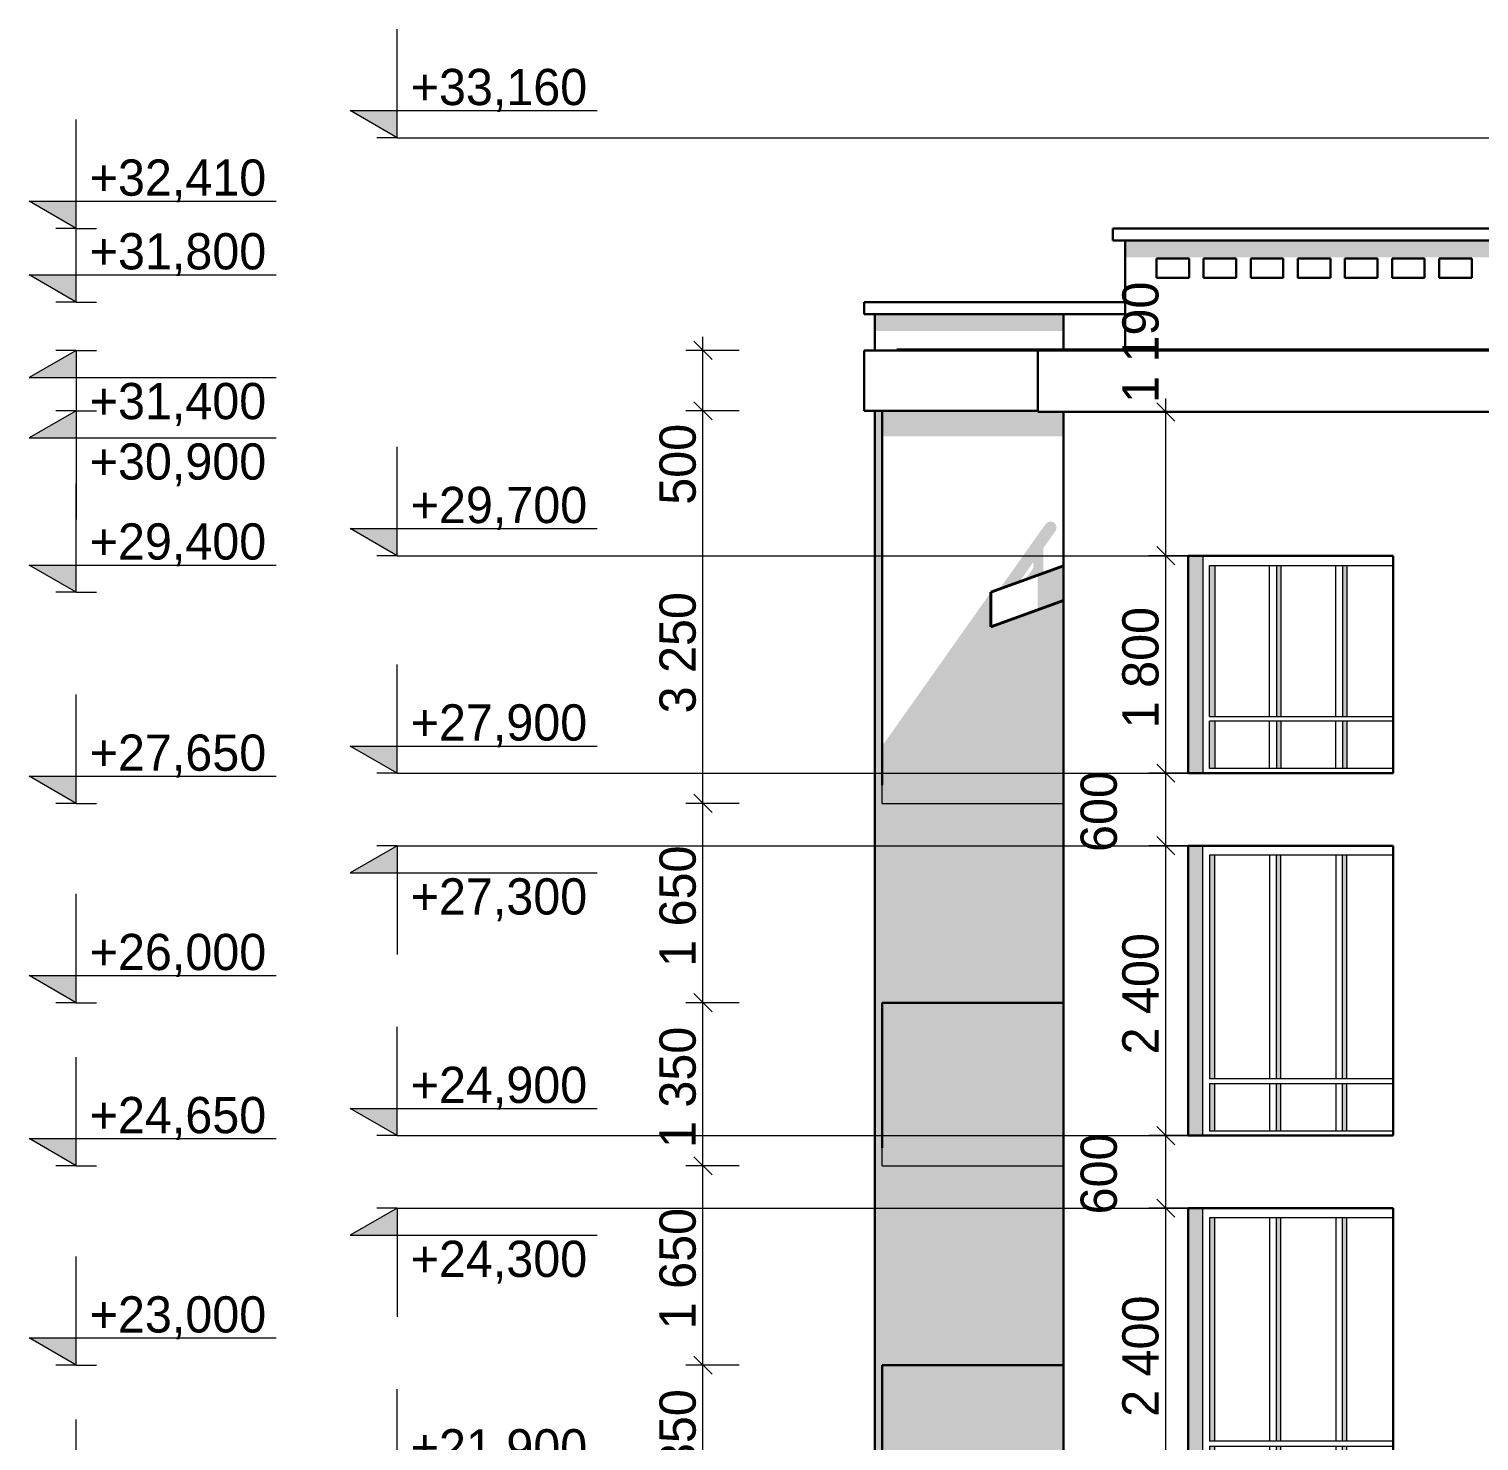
# Model space of a CAD drawing. Extents: x 433743 to 1380979, y -3599 to 36112.
# Drawn here: x 437606 to 449609, y 22372 to 34060 of the extents above; entities that cross this region are included whole.
import ezdxf

# ---------------------------------------------------------------- set-up
doc = ezdxf.new("R2010")
doc.units = 0
doc.header["$MEASUREMENT"] = 0
for name, color, linetype, lineweight in [('0_Ном_пера__41', 7, 'Continuous', 30), ('0_Ном_пера__7', 7, 'Continuous', 5), ('Двери ArchiCAD_Ном_пера__41', 7, 'Continuous', 30), ('Интерьер- Перегородка_Ном_пера__41', 7, 'Continuous', 30), ('Интерьер- Перегородка_Ном_пера__7', 7, 'Continuous', 5), ('Крыши_Ном_пера__61', 7, 'Continuous', 40), ('Крыши_Ном_пера__7', 7, 'Continuous', 5), ('Окна ArchiCAD_Ном_пера__1', 7, 'Continuous', 13), ('Окна ArchiCAD_Ном_пера__41', 7, 'Continuous', 30), ('Окна ArchiCAD_Ном_пера__7', 7, 'Continuous', 5), ('Перекрытия_Ном_пера__21', 7, 'Continuous', 20), ('Перекрытия_Ном_пера__41', 7, 'Continuous', 30), ('Перекрытия_Ном_пера__7', 7, 'Continuous', 5)]:
    doc.layers.add(name, color=color, linetype=linetype, lineweight=lineweight)
doc.layers.add('0_Ном_пера__98', color=7, linetype='Continuous', lineweight=13, true_color=0x001f3e)
doc.layers.add('Окна ArchiCAD_Ном_пера__2', color=7, linetype='Continuous', lineweight=13, true_color=0x7f7f7f)
for name, color, linetype in [('Двери ArchiCAD', 7, 'Continuous'), ('Интерьер- Перегородка', 7, 'Continuous'), ('Крыши', 7, 'Continuous'), ('Окна ArchiCAD', 7, 'Continuous'), ('Перекрытия', 7, 'Continuous')]:
    doc.layers.add(name, color=color, linetype=linetype)
doc.styles.add('СГЕНЕРИР_СТИЛЬ_1', font='')
doc.styles.add('СГЕНЕРИР_СТИЛЬ_3', font='')
doc.styles.get('СГЕНЕРИР_СТИЛЬ_1').set_extended_font_data('Century Gothic')
doc.styles.get('СГЕНЕРИР_СТИЛЬ_3').set_extended_font_data('Arial Unicode MS Кириллический')
doc.dimstyles.new('СГЕНЕРИР_СТИЛЬ__2', dxfattribs={"dimtxt": 300, "dimasz": 142.5, "dimexe": 0.18, "dimexo": 300, "dimgap": 0.09, "dimtad": 1, "dimdec": 0, "dimzin": 0, "dimdsep": 46, "dimtxsty": 'СГЕНЕРИР_СТИЛЬ_3', "dimblk": 'ARROWHEAD_6', "dimblk1": 'ARROWHEAD_6', "dimblk2": 'ARROWHEAD_6', "dimcen": 0.09, "dimclrd": 256, "dimclre": 256, "dimclrt": 256, "dimadec": 0, "dimazin": 0, "dimtfac": 1, "dimtdec": 4, "dimtmove": 0, "dimatfit": 3, "dimfxl": 0, "dimtolj": 1, "dimtzin": 0, "dimarcsym": 0})

# ---------------------------------------------------------------- blocks, each defined once
blk = doc.blocks.new('Элемент разреза_1', base_point=(133391, 0))
at = {"layer": 'Перекрытия_Ном_пера__41', "linetype": 'Continuous'}
for p, q in [((444519, 31400), (445957, 31400)), ((444519, 30900), (444519, 31400)), ((444519, 30900), (445957, 30900))]:
    blk.add_line(p, q, dxfattribs=at)
blk = doc.blocks.new('Элемент разреза_17', base_point=(133391, 0))
at = {"layer": 'Перекрытия_Ном_пера__41', "linetype": 'Continuous'}
for p, q in [((445957, 31400), (449933, 31400)), ((445957, 30890), (445957, 31400)), ((449933, 31400), (450399, 31400)), ((449933, 30890), (449933, 31400)), ((450399, 30890), (450399, 31400)), ((445957, 30890), (449933, 30890)), ((449933, 30890), (450399, 30890))]:
    blk.add_line(p, q, dxfattribs=at)
blk = doc.blocks.new('Элемент разреза_96', base_point=(133391, 0))
at = {"layer": 'Перекрытия_Ном_пера__7', "linetype": 'Continuous'}
blk.add_hatch(color=256, dxfattribs=at).paths.add_polyline_path([(444669, 24800), (444669, 24650), (446169, 24650), (446169, 24800)], flags=0)
at = {"layer": 'Перекрытия_Ном_пера__21', "linetype": 'Continuous'}
for q in [(444669, 24800), (446169, 24650)]:
    blk.add_line((444669, 24650), q, dxfattribs=at)
blk = doc.blocks.new('Элемент разреза_101', base_point=(133391, 0))
at = {"layer": 'Перекрытия_Ном_пера__7', "linetype": 'Continuous'}
blk.add_hatch(color=256, dxfattribs=at).paths.add_polyline_path([(444669, 27800), (444669, 27650), (446169, 27650), (446169, 27800)], flags=0)
at = {"layer": 'Перекрытия_Ном_пера__21', "linetype": 'Continuous'}
for q in [(444669, 27800), (446169, 27650)]:
    blk.add_line((444669, 27650), q, dxfattribs=at)
blk = doc.blocks.new('Элемент разреза_112', base_point=(133391, 0))
at = {"layer": 'Перекрытия_Ном_пера__41', "linetype": 'Continuous'}
for p, q in [((446579, 32410), (449939, 32410)), ((446579, 32310), (446579, 32410)), ((449939, 32310), (449939, 32410)), ((446579, 32310), (449939, 32310))]:
    blk.add_line(p, q, dxfattribs=at)
blk = doc.blocks.new('Элемент разреза_114', base_point=(133391, 0))
at = {"layer": 'Перекрытия_Ном_пера__41', "linetype": 'Continuous'}
for p, q in [((444519, 31800), (446679, 31800)), ((444519, 31700), (444519, 31800)), ((444519, 31700), (446679, 31700)), ((446679, 31700), (446679, 31800))]:
    blk.add_line(p, q, dxfattribs=at)
blk = doc.blocks.new('Элемент разреза_132', base_point=(133391, 0))
at = {"layer": 'Крыши_Ном_пера__7', "linetype": 'Continuous'}
blk.add_hatch(color=256, dxfattribs=at).paths.add_polyline_path([(445957, 29539), (445957, 29252), (446169, 29329), (446169, 29616)], flags=0)
at = {"layer": 'Крыши_Ном_пера__61', "linetype": 'Continuous'}
for p, q in [((445569, 29398), (446169, 29616)), ((445569, 29111), (445569, 29398)), ((445569, 29111), (446169, 29329))]:
    blk.add_line(p, q, dxfattribs=at)
blk.add_point((452691, 31990), dxfattribs=at)
blk = doc.blocks.new('Элемент разреза_133', base_point=(133391, 0))
at = {"layer": 'Крыши_Ном_пера__7', "linetype": 'Continuous'}
blk.add_hatch(color=256, dxfattribs=at).paths.add_polyline_path([(451084, 31405), (450399, 31156)], flags=0)
at = {"layer": 'Крыши_Ном_пера__61', "linetype": 'Continuous'}
for p, q in [((451084, 31405), (444789, 31405)), ((444789, 31405), (444789, 31400))]:
    blk.add_line(p, q, dxfattribs=at)
blk = doc.blocks.new('Элемент разреза_178', base_point=(133391, 0))
at = {"layer": 'Интерьер- Перегородка_Ном_пера__7', "linetype": 'Continuous'}
for points in [[(449939, 33060), (449939, 32919), (450059, 32919), (450059, 33060)], [(446680, 32310), (446680, 32169), (449839, 32169), (449939, 32310)]]:
    blk.add_hatch(color=256, dxfattribs=at).paths.add_polyline_path(points, flags=0)
at = {"layer": 'Интерьер- Перегородка_Ном_пера__41', "linetype": 'Continuous'}
for p, q in [((449939, 33060), (449939, 32410)), ((446680, 32310), (446680, 31405)), ((450059, 32000), (450059, 32160))]:
    blk.add_line(p, q, dxfattribs=at)
blk = doc.blocks.new('Элемент разреза_259', base_point=(133391, 0))
at = {"layer": 'Интерьер- Перегородка_Ном_пера__7', "linetype": 'Continuous'}
for points in [[(449933, 30740), (449973, 30740), (449973, 30890), (449933, 30890)], [(449973, 30740), (450293, 30740), (450293, 30890), (450185, 30890), (449973, 30890)], [(450011, 30113), (450008, 30084), (450011, 30063), (450062, 29991), (450062, 29750), (450104, 29750), (450103, 29750), (450103, 29823), (450141, 29770), (450141, 29831), (450103, 29884), (450103, 29933), (450141, 29880), (450141, 30052), (450091, 30123), (450071, 30123), (450071, 30151), (450054, 30175), (450045, 30180), (450033, 30169), (450020, 30145)], [(450201, 29968), (450201, 29891), (450255, 29891)], [(450201, 29856), (450201, 29795), (450227, 29758), (450293, 29758), (450293, 29837), (450279, 29856)], [(447323, 29700), (447202, 29700), (447202, 27900), (447323, 27900), (447323, 29620)], [(450062, 29663), (450103, 29678), (450103, 29690), (450110, 29681), (450141, 29692), (450141, 29697), (450104, 29750), (450062, 29750)], [(450217, 29723), (450201, 29723), (450201, 29714), (450218, 29720)]]:
    blk.add_hatch(color=256, dxfattribs=at).paths.add_polyline_path(points, flags=0)
at = {"layer": 'Интерьер- Перегородка_Ном_пера__41', "linetype": 'Continuous'}
for p, q in [((446169, 29722), (446169, 30890)), ((449933, 30890), (449933, 29616)), ((450293, 30890), (450293, 30223)), ((450293, 30123), (450293, 30024)), ((450293, 29989), (450293, 29891)), ((450293, 29856), (450293, 29758)), ((446169, 29722), (446169, 27900))]:
    blk.add_line(p, q, dxfattribs=at)
blk = doc.blocks.new('Элемент разреза_434', base_point=(133391, 0))
at = {"layer": '0_Ном_пера__7', "linetype": 'Continuous'}
blk.add_hatch(color=256, dxfattribs=at).paths.add_polyline_path([(444669, 24900), (444609, 24900), (444609, 21900), (444669, 21900), (444669, 23000), (446169, 23000), (446169, 24650), (444669, 24650), (444669, 24800)], flags=0)
at = {"layer": '0_Ном_пера__41', "linetype": 'Continuous'}
blk.add_line((444609, 21900), (444609, 24900), dxfattribs=at)
blk = doc.blocks.new('Элемент разреза_435', base_point=(133391, 0))
at = {"layer": '0_Ном_пера__7', "linetype": 'Continuous'}
blk.add_hatch(color=256, dxfattribs=at).paths.add_polyline_path([(444669, 23000), (444669, 21800), (446169, 21800), (446169, 23000)], flags=0)
at = {"layer": '0_Ном_пера__41', "linetype": 'Continuous'}
for q in [(444669, 21800), (446169, 23000)]:
    blk.add_line((444669, 23000), q, dxfattribs=at)
blk = doc.blocks.new('Элемент разреза_439', base_point=(133391, 0))
at = {"layer": 'Интерьер- Перегородка_Ном_пера__7', "linetype": 'Continuous'}
blk.add_hatch(color=256, dxfattribs=at).paths.add_polyline_path([(447323, 24300), (447202, 24300), (447202, 21900), (447323, 21900), (447323, 21940)], flags=0)
at = {"layer": 'Интерьер- Перегородка_Ном_пера__41', "linetype": 'Continuous'}
for p, q in [((446169, 21900), (446169, 24900)), ((448899, 24900), (447202, 24900))]:
    blk.add_line(p, q, dxfattribs=at)
blk = doc.blocks.new('Элемент разреза_465', base_point=(133391, 0))
at = {"layer": '0_Ном_пера__7', "linetype": 'Continuous'}
blk.add_hatch(color=256, dxfattribs=at).paths.add_polyline_path([(444609, 27900), (444609, 24900), (444669, 24900), (444669, 26000), (446169, 26000), (446169, 27650), (444669, 27650), (444669, 27800), (444669, 27900)], flags=0)
at = {"layer": '0_Ном_пера__41', "linetype": 'Continuous'}
blk.add_line((444609, 24900), (444609, 27900), dxfattribs=at)
blk = doc.blocks.new('Элемент разреза_466', base_point=(133391, 0))
at = {"layer": '0_Ном_пера__7', "linetype": 'Continuous'}
blk.add_hatch(color=256, dxfattribs=at).paths.add_polyline_path([(444669, 26000), (444669, 24800), (446169, 24800), (446169, 26000)], flags=0)
at = {"layer": '0_Ном_пера__41', "linetype": 'Continuous'}
for q in [(444669, 24800), (446169, 26000)]:
    blk.add_line((444669, 26000), q, dxfattribs=at)
blk = doc.blocks.new('Элемент разреза_470', base_point=(133391, 0))
at = {"layer": 'Интерьер- Перегородка_Ном_пера__7', "linetype": 'Continuous'}
blk.add_hatch(color=256, dxfattribs=at).paths.add_polyline_path([(447323, 27300), (447202, 27300), (447202, 24900), (447323, 24900), (447323, 27220)], flags=0)
at = {"layer": 'Интерьер- Перегородка_Ном_пера__41', "linetype": 'Continuous'}
for p, q in [((446169, 24900), (446169, 27900)), ((448899, 27900), (447202, 27900))]:
    blk.add_line(p, q, dxfattribs=at)
blk = doc.blocks.new('Элемент разреза_482', base_point=(133391, 0))
at = {"layer": 'Интерьер- Перегородка_Ном_пера__7', "linetype": 'Continuous'}
for points in [[(445957, 30900), (444669, 30900), (444669, 30688), (446169, 30688), (446169, 30890), (445957, 30890)], [(445640, 29424), (445805, 29484), (445921, 29649), (445921, 29599), (445852, 29501), (445909, 29522), (445921, 29539), (445921, 29526), (446003, 29556), (446003, 29764), (446106, 29909), (446112, 29934), (446106, 29959), (446087, 29977), (446062, 29984), (446037, 29977), (446019, 29959)], [(444669, 28125), (444669, 27800), (446169, 27800), (446169, 29329), (445569, 29111), (445569, 29398)]]:
    blk.add_hatch(color=256, dxfattribs=at).paths.add_polyline_path(points, flags=0)
at = {"layer": 'Интерьер- Перегородка_Ном_пера__41', "linetype": 'Continuous'}
for p, q in [((446169, 31400), (444789, 31400)), ((444669, 30900), (444669, 27800))]:
    blk.add_line(p, q, dxfattribs=at)
blk = doc.blocks.new('Элемент разреза_483', base_point=(133391, 0))
at = {"layer": '0_Ном_пера__7', "linetype": 'Continuous'}
for points in [[(446169, 31700), (444609, 31700), (444609, 31559), (446169, 31559)], [(444786, 31400), (444789, 31400), (444789, 31405)], [(444669, 30900), (444609, 30900), (444609, 27900), (444669, 27900)]]:
    blk.add_hatch(color=256, dxfattribs=at).paths.add_polyline_path(points, flags=0)
at = {"layer": '0_Ном_пера__41', "linetype": 'Continuous'}
for p, q in [((444609, 31400), (444609, 31700)), ((446169, 31700), (446169, 31405)), ((444609, 27900), (444609, 30900))]:
    blk.add_line(p, q, dxfattribs=at)
blk = doc.blocks.new('Элемент разреза_553', base_point=(133391, 0))
at = {"layer": 'Окна ArchiCAD_Ном_пера__7', "linetype": 'Continuous'}
for points in [[(447379, 29620), (447379, 28370), (447422, 28370), (447422, 29620)], [(447933, 28370), (447968, 28370), (447968, 29620), (447933, 29620)], [(448480, 28370), (448515, 28370), (448515, 29620), (448480, 29620)], [(447379, 28330), (447379, 27940), (447422, 27940), (447422, 28330)], [(447968, 28330), (447933, 28330), (447933, 27940), (447968, 27940)], [(448515, 28330), (448480, 28330), (448480, 27940), (448515, 27940)]]:
    blk.add_hatch(color=256, dxfattribs=at).paths.add_polyline_path(points, flags=0)
at = {"layer": 'Окна ArchiCAD_Ном_пера__1', "linetype": 'Continuous'}
for p, q in [((447323, 29700), (447323, 29620)), ((447323, 29620), (447323, 27940)), ((447379, 28370), (447379, 29620)), ((447379, 29620), (448899, 29620)), ((447876, 28370), (447876, 29620)), ((447933, 29620), (447933, 28370)), ((447968, 29620), (447968, 28370)), ((448423, 28370), (448423, 29620)), ((448480, 29620), (448480, 28370)), ((448515, 29620), (448515, 28370)), ((447379, 28370), (448899, 28370)), ((447379, 27940), (447379, 28330)), ((448899, 28330), (447379, 28330)), ((447876, 27940), (447876, 28330)), ((447933, 28330), (447933, 27940)), ((447968, 28330), (447968, 27940)), ((448423, 27940), (448423, 28330)), ((448480, 28330), (448480, 27940)), ((448515, 28330), (448515, 27940)), ((447323, 27940), (447323, 27900)), ((447323, 27900), (448899, 27900)), ((448899, 27940), (447379, 27940))]:
    blk.add_line(p, q, dxfattribs=at)
at = {"layer": 'Окна ArchiCAD_Ном_пера__2', "linetype": 'Continuous'}
for p, q in [((447422, 29620), (447422, 28370)), ((447422, 28330), (447422, 27940))]:
    blk.add_line(p, q, dxfattribs=at)
at = {"layer": 'Окна ArchiCAD_Ном_пера__41', "linetype": 'Continuous'}
for p, q in [((448899, 29700), (447202, 29700)), ((447202, 29700), (447202, 27900)), ((448899, 27900), (448899, 29700)), ((447323, 27900), (447202, 27900))]:
    blk.add_line(p, q, dxfattribs=at)
blk = doc.blocks.new('Элемент разреза_730', base_point=(133391, 0))
at = {"layer": 'Окна ArchiCAD_Ном_пера__7', "linetype": 'Continuous'}
for points in [[(447379, 24220), (447379, 22370), (447422, 22370), (447422, 24220)], [(447968, 22370), (447968, 24220), (447933, 24220), (447933, 22370)], [(448515, 22370), (448515, 24220), (448480, 24220), (448480, 22370)], [(447422, 22330), (447379, 22330), (447379, 21940), (447422, 21940)], [(447933, 22330), (447933, 21940), (447968, 21940), (447968, 22330)], [(448480, 22330), (448480, 21940), (448515, 21940), (448515, 22330)]]:
    blk.add_hatch(color=256, dxfattribs=at).paths.add_polyline_path(points, flags=0)
at = {"layer": 'Окна ArchiCAD_Ном_пера__1', "linetype": 'Continuous'}
for p, q in [((447323, 24220), (447323, 24300)), ((447323, 21940), (447323, 24220)), ((447379, 24220), (447379, 22370)), ((448899, 24220), (447379, 24220)), ((447422, 22370), (447422, 24220)), ((447876, 24220), (447876, 22370)), ((447933, 22370), (447933, 24220)), ((447968, 22370), (447968, 24220)), ((448423, 24220), (448423, 22370)), ((448480, 22370), (448480, 24220)), ((448515, 22370), (448515, 24220)), ((448899, 22370), (447379, 22370)), ((447379, 22330), (447379, 21940)), ((447379, 22330), (448899, 22330)), ((447422, 21940), (447422, 22330)), ((447876, 22330), (447876, 21940)), ((447933, 21940), (447933, 22330)), ((447968, 21940), (447968, 22330)), ((448423, 22330), (448423, 21940)), ((448480, 21940), (448480, 22330)), ((448515, 21940), (448515, 22330)), ((447323, 21900), (447323, 21940)), ((448899, 21900), (447323, 21900)), ((447379, 21940), (448899, 21940))]:
    blk.add_line(p, q, dxfattribs=at)
at = {"layer": 'Окна ArchiCAD_Ном_пера__41', "linetype": 'Continuous'}
for p, q in [((447202, 21900), (447202, 24300)), ((447202, 24300), (448899, 24300)), ((448899, 24300), (448899, 21900))]:
    blk.add_line(p, q, dxfattribs=at)
blk = doc.blocks.new('Элемент разреза_736', base_point=(133391, 0))
at = {"layer": 'Окна ArchiCAD_Ном_пера__7', "linetype": 'Continuous'}
for points in [[(447379, 27220), (447379, 25370), (447422, 25370), (447422, 27220)], [(447968, 25370), (447968, 27220), (447933, 27220), (447933, 25370)], [(448515, 25370), (448515, 27220), (448480, 27220), (448480, 25370)], [(447422, 25330), (447379, 25330), (447379, 24940), (447422, 24940)], [(447933, 25330), (447933, 24940), (447968, 24940), (447968, 25330)], [(448480, 25330), (448480, 24940), (448515, 24940), (448515, 25330)]]:
    blk.add_hatch(color=256, dxfattribs=at).paths.add_polyline_path(points, flags=0)
at = {"layer": 'Окна ArchiCAD_Ном_пера__1', "linetype": 'Continuous'}
for p, q in [((447323, 27220), (447323, 27300)), ((447323, 24940), (447323, 27220)), ((447379, 27220), (447379, 25370)), ((448899, 27220), (447379, 27220)), ((447422, 25370), (447422, 27220)), ((447876, 27220), (447876, 25370)), ((447933, 25370), (447933, 27220)), ((447968, 25370), (447968, 27220)), ((448423, 27220), (448423, 25370)), ((448480, 25370), (448480, 27220)), ((448515, 25370), (448515, 27220)), ((448899, 25370), (447379, 25370)), ((447379, 25330), (447379, 24940)), ((447379, 25330), (448899, 25330)), ((447422, 24940), (447422, 25330)), ((447876, 25330), (447876, 24940)), ((447933, 24940), (447933, 25330)), ((447968, 24940), (447968, 25330)), ((448423, 25330), (448423, 24940)), ((448480, 24940), (448480, 25330)), ((448515, 24940), (448515, 25330)), ((447323, 24900), (447323, 24940)), ((448899, 24900), (447323, 24900)), ((447379, 24940), (448899, 24940))]:
    blk.add_line(p, q, dxfattribs=at)
at = {"layer": 'Окна ArchiCAD_Ном_пера__41', "linetype": 'Continuous'}
for p, q in [((447202, 24900), (447202, 27300)), ((447202, 27300), (448899, 27300)), ((448899, 27300), (448899, 24900))]:
    blk.add_line(p, q, dxfattribs=at)
blk = doc.blocks.new('Элемент разреза_787', base_point=(133391, 0))
at = {"layer": 'Двери ArchiCAD_Ном_пера__41', "linetype": 'Continuous'}
for p, q in [((446939, 32160), (447209, 32160)), ((446939, 32000), (446939, 32160)), ((447209, 32160), (447209, 32000)), ((447209, 32000), (446939, 32000))]:
    blk.add_line(p, q, dxfattribs=at)
blk = doc.blocks.new('Элемент разреза_786', base_point=(133391, 0))
at = {"layer": 'Двери ArchiCAD_Ном_пера__41', "linetype": 'Continuous'}
for p, q in [((447329, 32160), (447599, 32160)), ((447329, 32000), (447329, 32160)), ((447599, 32160), (447599, 32000)), ((447599, 32000), (447329, 32000))]:
    blk.add_line(p, q, dxfattribs=at)
blk = doc.blocks.new('Элемент разреза_785', base_point=(133391, 0))
at = {"layer": 'Двери ArchiCAD_Ном_пера__41', "linetype": 'Continuous'}
for p, q in [((447719, 32160), (447989, 32160)), ((447719, 32000), (447719, 32160)), ((447989, 32160), (447989, 32000)), ((447989, 32000), (447719, 32000))]:
    blk.add_line(p, q, dxfattribs=at)
blk = doc.blocks.new('Элемент разреза_784', base_point=(133391, 0))
at = {"layer": 'Двери ArchiCAD_Ном_пера__41', "linetype": 'Continuous'}
for p, q in [((448109, 32160), (448379, 32160)), ((448109, 32000), (448109, 32160)), ((448379, 32160), (448379, 32000)), ((448379, 32000), (448109, 32000))]:
    blk.add_line(p, q, dxfattribs=at)
blk = doc.blocks.new('Элемент разреза_783', base_point=(133391, 0))
at = {"layer": 'Двери ArchiCAD_Ном_пера__41', "linetype": 'Continuous'}
for p, q in [((448499, 32160), (448769, 32160)), ((448499, 32000), (448499, 32160)), ((448769, 32160), (448769, 32000)), ((448769, 32000), (448499, 32000))]:
    blk.add_line(p, q, dxfattribs=at)
blk = doc.blocks.new('Элемент разреза_782', base_point=(133391, 0))
at = {"layer": 'Двери ArchiCAD_Ном_пера__41', "linetype": 'Continuous'}
for p, q in [((448889, 32160), (449159, 32160)), ((448889, 32000), (448889, 32160)), ((449159, 32160), (449159, 32000)), ((449159, 32000), (448889, 32000))]:
    blk.add_line(p, q, dxfattribs=at)
blk = doc.blocks.new('Элемент разреза_781', base_point=(133391, 0))
at = {"layer": 'Двери ArchiCAD_Ном_пера__41', "linetype": 'Continuous'}
for p, q in [((449279, 32160), (449549, 32160)), ((449279, 32000), (449279, 32160)), ((449549, 32160), (449549, 32000)), ((449549, 32000), (449279, 32000))]:
    blk.add_line(p, q, dxfattribs=at)
blk = doc.blocks.new('Линейный размер_4', base_point=(437995, 0))
at = {"layer": '0_Ном_пера__98', "linetype": 'Continuous'}
for points in [[(437995, 32410), (437606, 32635), (437995, 32635)], [(437995, 31800), (437606, 32025), (437995, 32025)], [(437995, 31400), (437606, 31175), (437995, 31175)], [(437995, 30900), (437606, 30675), (437995, 30675)], [(437995, 29398), (437606, 29623), (437995, 29623)], [(437995, 27650), (437606, 27875), (437995, 27875)], [(437995, 26000), (437606, 26225), (437995, 26225)], [(437995, 24650), (437606, 24875), (437995, 24875)], [(437995, 23000), (437606, 23225), (437995, 23225)]]:
    blk.add_hatch(color=256, dxfattribs=at).paths.add_polyline_path(points, flags=0)
for p, q in [((437995, 32410), (437995, 33310)), ((437995, 31800), (437995, 32700)), ((437995, 32410), (437606, 32635)), ((437606, 32635), (437995, 32635)), ((437995, 32635), (439652, 32635)), ((437995, 32410), (437827, 32410)), ((437995, 32410), (438164, 32410)), ((437995, 31800), (437606, 32025)), ((437606, 32025), (437995, 32025)), ((437995, 32025), (439652, 32025)), ((437995, 31800), (437827, 31800)), ((437995, 31800), (438164, 31800)), ((437995, 31400), (437606, 31175)), ((437995, 31400), (437827, 31400)), ((437995, 31400), (438164, 31400)), ((437995, 31400), (437995, 30500)), ((437606, 31175), (437995, 31175)), ((437995, 31175), (439652, 31175)), ((437995, 30900), (437606, 30675)), ((437995, 30900), (437827, 30900)), ((437995, 30900), (438164, 30900)), ((437995, 30900), (437995, 30000)), ((437606, 30675), (437995, 30675)), ((437995, 30675), (439652, 30675)), ((437995, 29398), (437995, 30298)), ((437995, 29398), (437606, 29623)), ((437606, 29623), (437995, 29623)), ((437995, 29623), (439652, 29623)), ((437995, 29398), (437827, 29398)), ((437995, 29398), (438164, 29398)), ((437995, 27650), (437995, 28550)), ((437995, 27650), (437606, 27875)), ((437606, 27875), (437995, 27875)), ((437995, 27875), (439652, 27875)), ((437995, 27650), (437827, 27650)), ((437995, 27650), (438164, 27650)), ((437995, 26000), (437995, 26900)), ((437995, 26000), (437606, 26225)), ((437606, 26225), (437995, 26225)), ((437995, 26225), (439652, 26225)), ((437995, 26000), (437827, 26000)), ((437995, 26000), (438164, 26000)), ((437995, 24650), (437995, 25550)), ((437995, 24650), (437606, 24875)), ((437606, 24875), (437995, 24875)), ((437995, 24875), (439652, 24875)), ((437995, 24650), (437827, 24650)), ((437995, 24650), (438164, 24650)), ((437995, 23000), (437995, 23900)), ((437995, 23000), (437606, 23225)), ((437606, 23225), (437995, 23225)), ((437995, 23225), (439652, 23225)), ((437995, 23000), (437827, 23000)), ((437995, 23000), (438164, 23000)), ((437995, 21650), (437995, 22550))]:
    blk.add_line(p, q, dxfattribs=at)
at = {"layer": '0_Ном_пера__98', "char_height": 300, "attachment_point": 1, "style": 'СГЕНЕРИР_СТИЛЬ_1'}
for s, insert in [('{+32,410}', (438108, 32980)), ('{+31,800}', (438108, 32370)), ('{+31,400}', (438108, 31130)), ('{+30,900}', (438108, 30630)), ('{+29,400}', (438108, 29968)), ('{+27,650}', (438108, 28220)), ('{+26,000}', (438108, 26570)), ('{+24,650}', (438108, 25220)), ('{+23,000}', (438108, 23570))]:
    blk.add_mtext(s, dxfattribs=dict(at, insert=insert))
blk = doc.blocks.new('Линейный размер_10', base_point=(440652, 4800))
at = {"layer": '0_Ном_пера__98', "linetype": 'Continuous'}
for points in [[(440652, 33160), (440263, 33385), (440652, 33385)], [(440652, 29700), (440263, 29925), (440652, 29925)], [(440652, 27900), (440263, 28125), (440652, 28125)], [(440652, 27300), (440263, 27075), (440652, 27075)], [(440652, 24900), (440263, 25125), (440652, 25125)], [(440652, 24300), (440263, 24075), (440652, 24075)]]:
    blk.add_hatch(color=256, dxfattribs=at).paths.add_polyline_path(points, flags=0)
for p, q in [((440652, 33160), (440652, 34060)), ((440652, 33160), (440263, 33385)), ((440263, 33385), (440652, 33385)), ((440652, 33385), (442309, 33385)), ((440652, 33160), (440484, 33160)), ((440652, 33160), (449839, 33160)), ((440652, 29700), (440652, 30600)), ((440652, 29700), (440263, 29925)), ((440263, 29925), (440652, 29925)), ((440652, 29925), (442309, 29925)), ((440652, 29700), (440484, 29700)), ((440652, 29700), (447202, 29700)), ((440652, 27900), (440652, 28800)), ((440652, 27900), (440263, 28125)), ((440263, 28125), (440652, 28125)), ((440652, 28125), (442309, 28125)), ((440652, 27900), (440484, 27900)), ((440652, 27900), (447202, 27900)), ((440652, 27300), (440263, 27075)), ((440652, 27300), (440484, 27300)), ((440652, 27300), (447202, 27300)), ((440652, 27300), (440652, 26400)), ((440263, 27075), (440652, 27075)), ((440652, 27075), (442309, 27075)), ((440652, 24900), (440652, 25800)), ((440652, 24900), (440263, 25125)), ((440263, 25125), (440652, 25125)), ((440652, 25125), (442309, 25125)), ((440652, 24900), (440484, 24900)), ((440652, 24900), (447202, 24900)), ((440652, 24300), (440263, 24075)), ((440652, 24300), (440484, 24300)), ((440652, 24300), (447202, 24300)), ((440652, 24300), (440652, 23400)), ((440263, 24075), (440652, 24075)), ((440652, 24075), (442309, 24075)), ((440652, 21900), (440652, 22800))]:
    blk.add_line(p, q, dxfattribs=at)
at = {"layer": '0_Ном_пера__98', "char_height": 300, "attachment_point": 1, "style": 'СГЕНЕРИР_СТИЛЬ_1'}
for s, insert in [('{+33,160}', (440765, 33730)), ('{+29,700}', (440765, 30270)), ('{+27,900}', (440765, 28470)), ('{+27,300}', (440765, 27030)), ('{+24,900}', (440765, 25470)), ('{+24,300}', (440765, 24030)), ('{+21,900}', (440765, 22470))]:
    blk.add_mtext(s, dxfattribs=dict(at, insert=insert))
blk = doc.blocks.new('*D1094', base_point=(133391, 0))
at = {"layer": '0_Ном_пера__98', "linetype": 'Continuous'}
for p, q in [((446941, 24375), (447091, 24225)), ((447316, 24300), (446875, 24300)), ((447016, 21900), (447016, 24300)), ((446941, 21975), (447091, 21825)), ((447316, 21900), (446875, 21900))]:
    blk.add_line(p, q, dxfattribs=at)
at = {"layer": '0_Ном_пера__98', "char_height": 300, "attachment_point": 1, "rotation": 90, "style": 'СГЕНЕРИР_СТИЛЬ_1'}
for s, insert in [('{600}', (446311, 24248)), ('{2\xa0400}', (446656, 22572))]:
    blk.add_mtext(s, dxfattribs=dict(at, insert=insert))
blk = doc.blocks.new('ARROWHEAD_6')
at = {"linetype": 'Continuous'}
for p, q in [((0, 0), (-1, 0)), ((-0.5, -0.5), (0.5, 0.5))]:
    blk.add_line(p, q, dxfattribs=at)
blk = doc.blocks.new('*D1095', base_point=(133391, 0))
at = {"layer": '0_Ном_пера__98', "linetype": 'Continuous'}
for p, q in [((446941, 24975), (447091, 24825)), ((447316, 24900), (446875, 24900)), ((447016, 24300), (447016, 24900)), ((446941, 24375), (447091, 24225)), ((447316, 24300), (446875, 24300))]:
    blk.add_line(p, q, dxfattribs=at)
blk = doc.blocks.new('*D1096', base_point=(133391, 0))
at = {"layer": '0_Ном_пера__98', "linetype": 'Continuous'}
for p, q in [((446941, 27375), (447091, 27225)), ((447316, 27300), (446875, 27300)), ((447016, 24900), (447016, 27300)), ((446941, 24975), (447091, 24825)), ((447316, 24900), (446875, 24900))]:
    blk.add_line(p, q, dxfattribs=at)
at = {"layer": '0_Ном_пера__98', "char_height": 300, "attachment_point": 1, "rotation": 90, "style": 'СГЕНЕРИР_СТИЛЬ_1'}
for s, insert in [('{600}', (446311, 27248)), ('{2\xa0400}', (446656, 25572))]:
    blk.add_mtext(s, dxfattribs=dict(at, insert=insert))
blk = doc.blocks.new('*D1097', base_point=(133391, 0))
at = {"layer": '0_Ном_пера__98', "linetype": 'Continuous'}
for p, q in [((446941, 27975), (447091, 27825)), ((447316, 27900), (446875, 27900)), ((447016, 27300), (447016, 27900)), ((446941, 27375), (447091, 27225)), ((447316, 27300), (446875, 27300))]:
    blk.add_line(p, q, dxfattribs=at)
blk = doc.blocks.new('*D1098', base_point=(133391, 0))
at = {"layer": '0_Ном_пера__98', "linetype": 'Continuous'}
for p, q in [((446941, 29775), (447091, 29625)), ((447316, 29700), (446875, 29700)), ((447016, 27900), (447016, 29700)), ((446941, 27975), (447091, 27825)), ((447316, 27900), (446875, 27900))]:
    blk.add_line(p, q, dxfattribs=at)
at = {"layer": '0_Ном_пера__98', "insert": (446656, 28272), "char_height": 300, "attachment_point": 1, "rotation": 90, "style": 'СГЕНЕРИР_СТИЛЬ_1'}
blk.add_mtext('{1\xa0800}', dxfattribs=at)
blk = doc.blocks.new('*D1099', base_point=(133391, 0))
at = {"layer": '0_Ном_пера__98', "linetype": 'Continuous'}
for p, q in [((447016, 30890), (447016, 31002)), ((447316, 30890), (446875, 30890)), ((447091, 30815), (446941, 30965)), ((447016, 29700), (447016, 30890)), ((446941, 29775), (447091, 29625)), ((447316, 29700), (446875, 29700))]:
    blk.add_line(p, q, dxfattribs=at)
at = {"layer": '0_Ном_пера__98', "insert": (446656, 30965), "char_height": 300, "attachment_point": 1, "rotation": 90, "style": 'СГЕНЕРИР_СТИЛЬ_1'}
blk.add_mtext('{1\xa0190}', dxfattribs=at)
blk = doc.blocks.new('*D1113', base_point=(133391, 0))
at = {"layer": '0_Ном_пера__98', "linetype": 'Continuous'}
for p, q in [((443110, 23075), (443260, 22925)), ((443485, 23000), (443044, 23000)), ((443185, 21650), (443185, 23000)), ((443110, 21725), (443260, 21575)), ((443485, 21650), (443044, 21650))]:
    blk.add_line(p, q, dxfattribs=at)
at = {"layer": '0_Ном_пера__98', "insert": (442825, 21797), "char_height": 300, "attachment_point": 1, "rotation": 90, "style": 'СГЕНЕРИР_СТИЛЬ_1'}
blk.add_mtext('{1\xa0350}', dxfattribs=at)
blk = doc.blocks.new('*D1114', base_point=(133391, 0))
at = {"layer": '0_Ном_пера__98', "linetype": 'Continuous'}
for p, q in [((443485, 24650), (443044, 24650)), ((443110, 24725), (443260, 24575)), ((443185, 23000), (443185, 24650)), ((443110, 23075), (443260, 22925)), ((443485, 23000), (443044, 23000))]:
    blk.add_line(p, q, dxfattribs=at)
at = {"layer": '0_Ном_пера__98', "insert": (442825, 23297), "char_height": 300, "attachment_point": 1, "rotation": 90, "style": 'СГЕНЕРИР_СТИЛЬ_1'}
blk.add_mtext('{1\xa0650}', dxfattribs=at)
blk = doc.blocks.new('*D1115', base_point=(133391, 0))
at = {"layer": '0_Ном_пера__98', "linetype": 'Continuous'}
for p, q in [((443110, 26075), (443260, 25925)), ((443485, 26000), (443044, 26000)), ((443185, 24650), (443185, 26000)), ((443485, 24650), (443044, 24650)), ((443110, 24725), (443260, 24575))]:
    blk.add_line(p, q, dxfattribs=at)
at = {"layer": '0_Ном_пера__98', "insert": (442825, 24797), "char_height": 300, "attachment_point": 1, "rotation": 90, "style": 'СГЕНЕРИР_СТИЛЬ_1'}
blk.add_mtext('{1\xa0350}', dxfattribs=at)
blk = doc.blocks.new('*D1116', base_point=(133391, 0))
at = {"layer": '0_Ном_пера__98', "linetype": 'Continuous'}
for p, q in [((443485, 27650), (443044, 27650)), ((443110, 27725), (443260, 27575)), ((443185, 26000), (443185, 27650)), ((443110, 26075), (443260, 25925)), ((443485, 26000), (443044, 26000))]:
    blk.add_line(p, q, dxfattribs=at)
at = {"layer": '0_Ном_пера__98', "insert": (442825, 26297), "char_height": 300, "attachment_point": 1, "rotation": 90, "style": 'СГЕНЕРИР_СТИЛЬ_1'}
blk.add_mtext('{1\xa0650}', dxfattribs=at)
blk = doc.blocks.new('*D1117', base_point=(133391, 0))
at = {"layer": '0_Ном_пера__98', "linetype": 'Continuous'}
for p, q in [((443110, 30975), (443260, 30825)), ((443485, 30900), (443044, 30900)), ((443185, 27650), (443185, 30900)), ((443485, 27650), (443044, 27650)), ((443110, 27725), (443260, 27575))]:
    blk.add_line(p, q, dxfattribs=at)
at = {"layer": '0_Ном_пера__98', "char_height": 300, "attachment_point": 1, "rotation": 90, "style": 'СГЕНЕРИР_СТИЛЬ_1'}
for s, insert in [('{500}', (442825, 30122)), ('{3\xa0250}', (442825, 28395))]:
    blk.add_mtext(s, dxfattribs=dict(at, insert=insert))
blk = doc.blocks.new('*D1118', base_point=(133391, 0))
at = {"layer": '0_Ном_пера__98', "linetype": 'Continuous'}
for p, q in [((443260, 31325), (443110, 31475)), ((443185, 31400), (443185, 31512)), ((443485, 31400), (443044, 31400)), ((443185, 30900), (443185, 31400)), ((443110, 30975), (443260, 30825)), ((443485, 30900), (443044, 30900))]:
    blk.add_line(p, q, dxfattribs=at)

msp = doc.modelspace()

# ---------------------------------------------------------------- block references
at = {"linetype": 'Continuous'}
for name, p in [('Линейный размер_10', (440652.4, 4800)), ('Линейный размер_4', (437995.4, 0))]:
    msp.add_blockref(name, p, dxfattribs=at)
for name in ['Элемент разреза_483', 'Элемент разреза_465', 'Элемент разреза_466', 'Элемент разреза_434', 'Элемент разреза_435']:
    msp.add_blockref(name, (133390.9, 0))
at = {"layer": 'Двери ArchiCAD'}
for name in ['Элемент разреза_787', 'Элемент разреза_786', 'Элемент разреза_785', 'Элемент разреза_784', 'Элемент разреза_783', 'Элемент разреза_782', 'Элемент разреза_781']:
    msp.add_blockref(name, (133390.9, 0), dxfattribs=at)
at = {"layer": 'Интерьер- Перегородка'}
for name in ['Элемент разреза_178', 'Элемент разреза_482', 'Элемент разреза_259', 'Элемент разреза_470', 'Элемент разреза_439']:
    msp.add_blockref(name, (133390.9, 0), dxfattribs=at)
at = {"layer": 'Крыши'}
for name in ['Элемент разреза_132', 'Элемент разреза_133']:
    msp.add_blockref(name, (133390.9, 0), dxfattribs=at)
at = {"layer": 'Окна ArchiCAD'}
for name in ['Элемент разреза_553', 'Элемент разреза_736', 'Элемент разреза_730']:
    msp.add_blockref(name, (133390.9, 0), dxfattribs=at)
at = {"layer": 'Перекрытия'}
for name in ['Элемент разреза_112', 'Элемент разреза_114', 'Элемент разреза_1', 'Элемент разреза_17', 'Элемент разреза_101', 'Элемент разреза_96']:
    msp.add_blockref(name, (133390.9, 0), dxfattribs=at)

# ---------------------------------------------------------------- dimensions: what is measured, and where the dimension line sits
at = {"linetype": 'Continuous'}
for base, p1, p2, picture, middle in [((447015.8, 0), (1380567.2, 29700), (1380979.5, 30890), '*D1099', (446805.8, 31479.3)), ((443184.8, 0), (516408.9, 30900), (516408.9, 31400), '*D1118', (442974.8, 30459.3)), ((443184.8, 0), (516258.9, 27650), (516408.9, 30900), '*D1117', (442974.8, 28909.8)), ((447015.8, 0), (513725.7, 27900), (1380567.2, 29700), '*D1098', (446805.8, 28786.3)), ((447015.8, 0), (513725.7, 27300), (513725.7, 27900), '*D1097', (446460.8, 27585.8)), ((447015.8, 0), (513725.7, 24900), (513725.7, 27300), '*D1096', (446805.8, 26086.3)), ((443184.8, 0), (516258.9, 26000), (516258.9, 27650), '*D1116', (442974.8, 26811.3)), ((443184.8, 0), (516258.9, 24650), (516258.9, 26000), '*D1115', (442974.8, 25311.3)), ((447015.8, 0), (513725.7, 24300), (513725.7, 24900), '*D1095', (446460.8, 24585.8)), ((447015.8, 0), (513725.7, 21900), (513725.7, 24300), '*D1094', (446805.8, 23086.3)), ((443184.8, 0), (516258.9, 23000), (516258.9, 24650), '*D1114', (442974.8, 23811.3)), ((443184.8, 0), (516258.9, 21650), (516258.9, 23000), '*D1113', (442974.8, 22311.3))]:
    dim = msp.add_linear_dim(base=base, p1=p1, p2=p2, angle=90, dimstyle='СГЕНЕРИР_СТИЛЬ__2', dxfattribs=at)
    dim.commit()
    dim.dimension.update_dxf_attribs({"geometry": picture, "text_midpoint": middle})

doc.saveas('drawing.dxf')
